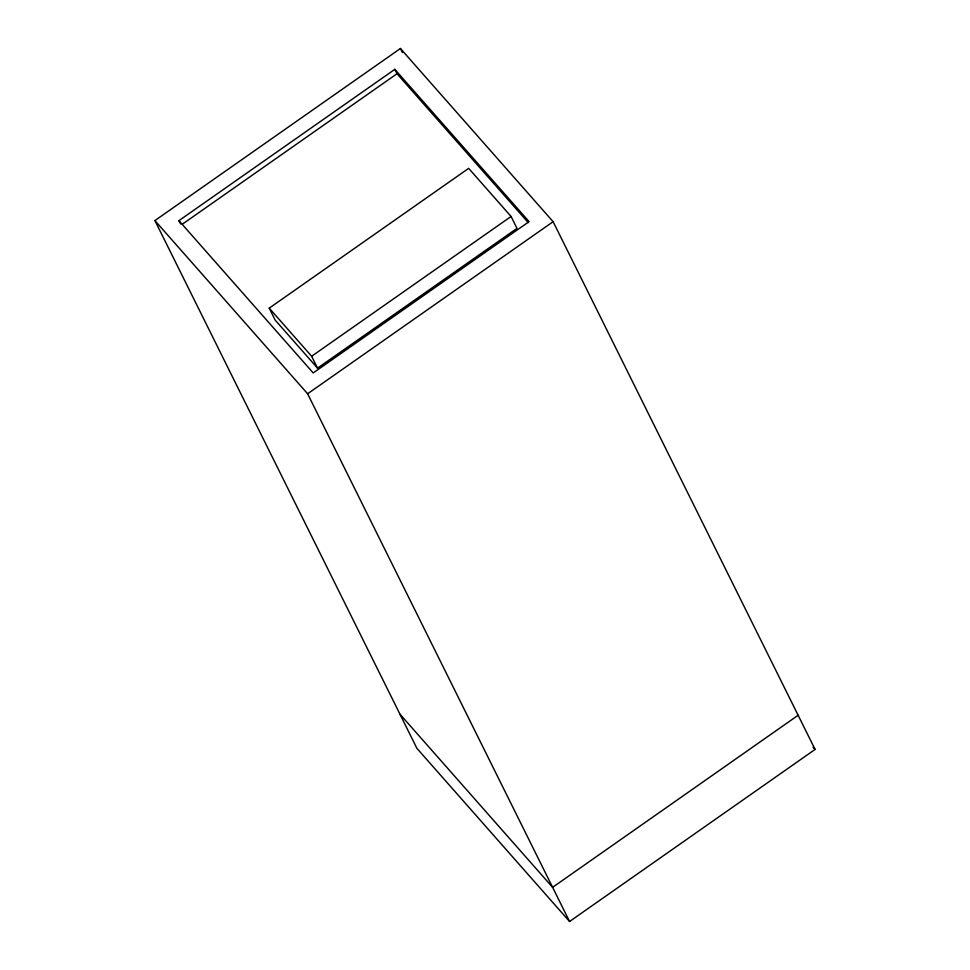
<?xml version="1.0" encoding="UTF-8"?>
<svg xmlns="http://www.w3.org/2000/svg" width="970" height="970" viewBox="0 0 970 970"><rect width="100%" height="100%" fill="white"/><g stroke="black" fill="none" stroke-linecap="round" stroke-linejoin="round"><path stroke-width="1.45" d="M154.909 220.578L400.428 48.5L553.118 221.694L815.091 749.422L569.572 921.5L416.882 748.306L154.909 220.578L307.611 393.771L569.572 921.5M178.941 220.639L394.826 69.343L529.087 221.633L313.213 372.941L178.941 220.639L180.59 223.949M182.372 224.179L397.009 73.744L394.826 69.343M269.223 308.145L468.668 168.356L511.081 216.468L516.986 228.362L317.542 368.151L275.128 320.039L269.223 308.145L311.637 356.257L317.542 368.151M311.637 356.257L511.081 216.468M307.611 393.771L553.118 221.694M798.128 715.266L552.609 887.332L399.919 714.138M397.009 73.744L528.274 222.627M813.09 747.167L815.091 749.422M400.428 48.5L402.441 52.562"/></g></svg>
